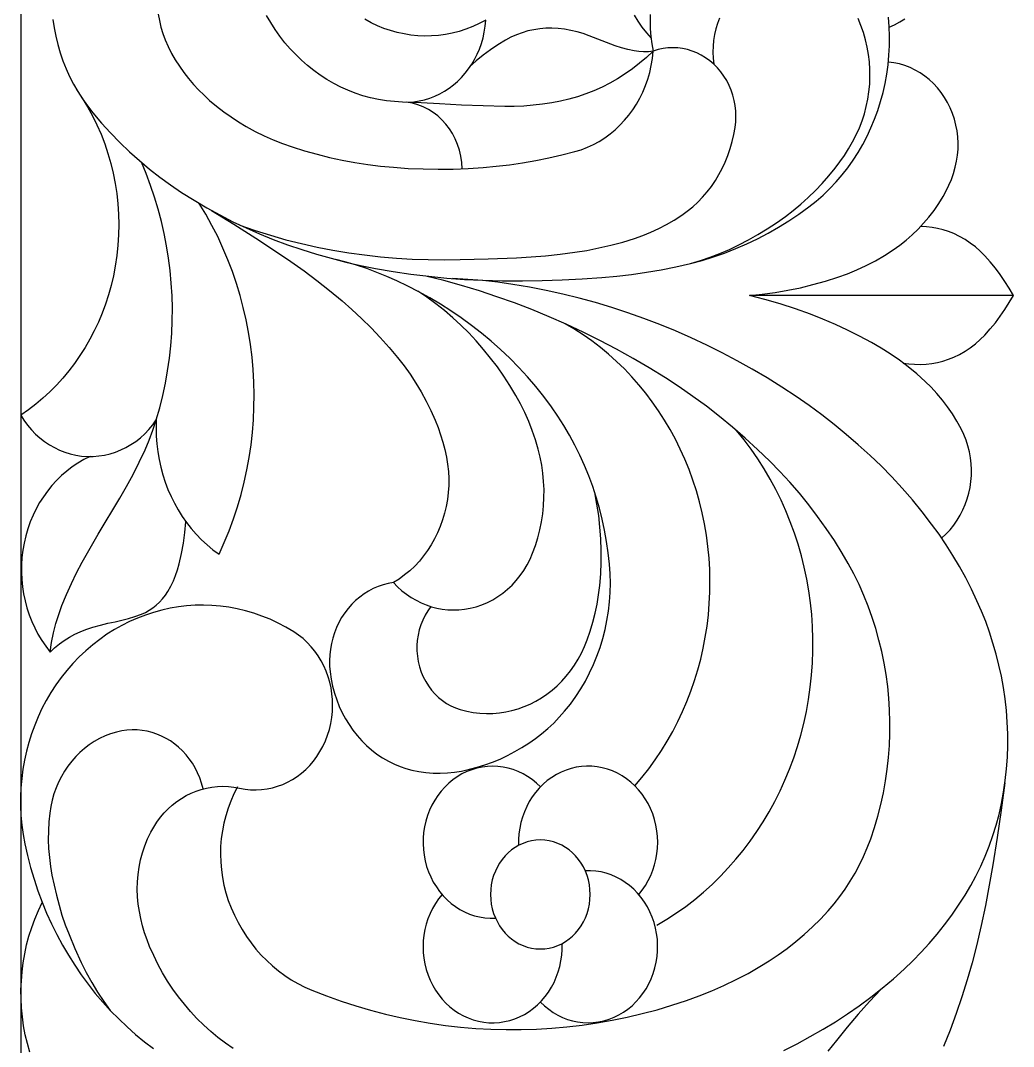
# Model space of a CAD drawing. Header units: millimetres. Extents: x 5940 to 9066, y 1327 to 3250.
# Drawn here: x 6726.5 to 6894.8, y 2067.8 to 2241.6 of the extents above; entities that cross this region are included whole.
import ezdxf

# ---------------------------------------------------------------- set-up
doc = ezdxf.new("R2010")
doc.units = ezdxf.units.MM
doc.layers.add('Default Layer', color=7, linetype='Continuous', lineweight=30)

msp = doc.modelspace()

# ---------------------------------------------------------------- linework, layer by layer
at = {"layer": 'Default Layer', "color": 18, "lineweight": 30, "true_color": 0x000000}
for points in [[(6749.81, 2242.72), (6750.01, 2241.61), (6750.27, 2240.51), (6750.6, 2239.43), (6751, 2238.36), (6751, 2238.36), (6751.52, 2237.2), (6752.09, 2236.06), (6752.72, 2234.96), (6753.4, 2233.9), (6753.4, 2233.9), (6754.15, 2232.83), (6754.95, 2231.8), (6755.79, 2230.81), (6756.67, 2229.86), (6757.59, 2228.95), (6758.54, 2228.09), (6758.54, 2228.09), (6759.72, 2227.11), (6760.92, 2226.17), (6762.16, 2225.28), (6763.42, 2224.44), (6764.71, 2223.64), (6764.71, 2223.64), (6766.23, 2222.83), (6767.77, 2222.08), (6769.33, 2221.4), (6770.91, 2220.77), (6772.52, 2220.22), (6772.52, 2220.22), (6774.62, 2219.56), (6776.74, 2218.97), (6778.87, 2218.44), (6781.02, 2217.98), (6783.17, 2217.57), (6785.33, 2217.23), (6787.5, 2216.96), (6789.68, 2216.75), (6789.68, 2216.75), (6792.21, 2216.57), (6794.74, 2216.47), (6797.27, 2216.43), (6799.81, 2216.46), (6802.34, 2216.55), (6804.87, 2216.72), (6804.87, 2216.72), (6807.11, 2216.92), (6809.36, 2217.19), (6811.59, 2217.51), (6813.82, 2217.9), (6816.03, 2218.34), (6818.24, 2218.85), (6820.43, 2219.41), (6820.43, 2219.41), (6821.52, 2219.74), (6822.56, 2220.15), (6823.58, 2220.62), (6824.56, 2221.15), (6825.5, 2221.75), (6826.41, 2222.41), (6827.27, 2223.13), (6828.09, 2223.9), (6828.86, 2224.72), (6829.58, 2225.59), (6830.26, 2226.51), (6830.88, 2227.47), (6831.45, 2228.47), (6831.96, 2229.51), (6832.41, 2230.59), (6832.81, 2231.7), (6833.14, 2232.84), (6833.4, 2234.01), (6833.6, 2235.21), (6833.74, 2236.43)], [(6731.95, 2241.79), (6732.17, 2240.36), (6732.45, 2238.95), (6732.79, 2237.55), (6733.2, 2236.16), (6733.67, 2234.8), (6734.2, 2233.45), (6734.8, 2232.13), (6735.46, 2230.84), (6736.18, 2229.57), (6736.97, 2228.34), (6737.82, 2227.15), (6738.73, 2225.99), (6738.73, 2225.99), (6740.22, 2224.26), (6741.75, 2222.58), (6743.33, 2220.96), (6744.96, 2219.4), (6746.64, 2217.9), (6748.36, 2216.46), (6750.12, 2215.08), (6751.92, 2213.76), (6753.77, 2212.51), (6753.77, 2212.51), (6755.9, 2211.17), (6758.06, 2209.89), (6760.25, 2208.68), (6762.48, 2207.54), (6764.73, 2206.47), (6767.01, 2205.47), (6769.32, 2204.54), (6769.32, 2204.54), (6771.74, 2203.64), (6774.19, 2202.81), (6776.65, 2202.04), (6779.12, 2201.33), (6781.62, 2200.7), (6784.12, 2200.12), (6786.64, 2199.62), (6786.64, 2199.62), (6789.65, 2199.1), (6792.66, 2198.65), (6795.69, 2198.28), (6798.72, 2197.98), (6801.76, 2197.76), (6804.8, 2197.62), (6804.8, 2197.62), (6808.17, 2197.54), (6811.54, 2197.52), (6814.91, 2197.56), (6818.28, 2197.67), (6821.65, 2197.84), (6825.02, 2198.07), (6825.02, 2198.07), (6827.54, 2198.31), (6830.06, 2198.6), (6832.57, 2198.96), (6835.07, 2199.39), (6837.57, 2199.88), (6840.05, 2200.43), (6840.05, 2200.43), (6842, 2200.96), (6843.92, 2201.56), (6845.83, 2202.23), (6847.71, 2202.97), (6849.57, 2203.78), (6851.4, 2204.66), (6853.2, 2205.6), (6854.97, 2206.61), (6856.71, 2207.69), (6858.42, 2208.84), (6860.09, 2210.05), (6860.09, 2210.05), (6861.33, 2211.02), (6862.51, 2212.05), (6863.64, 2213.14), (6864.71, 2214.27), (6865.73, 2215.46), (6866.69, 2216.69), (6867.6, 2217.96), (6868.45, 2219.28), (6869.23, 2220.63), (6869.96, 2222.02), (6870.63, 2223.44), (6871.23, 2224.89), (6871.78, 2226.38), (6872.26, 2227.88), (6872.67, 2229.42), (6873.02, 2230.97), (6873.31, 2232.54), (6873.53, 2234.13), (6873.68, 2235.73), (6873.76, 2237.34), (6873.77, 2238.95), (6873.72, 2240.58), (6873.59, 2242.21)], [(6833.2, 2242.67), (6833.18, 2241.44), (6833.22, 2240.19), (6833.32, 2238.94), (6833.5, 2237.69), (6833.74, 2236.43), (6833.74, 2236.43), (6832.6, 2235.38), (6831.42, 2234.39), (6830.21, 2233.45), (6828.97, 2232.58), (6827.69, 2231.77), (6826.38, 2231.03), (6825.04, 2230.35), (6823.68, 2229.73), (6822.29, 2229.18), (6820.87, 2228.7), (6819.44, 2228.29), (6817.99, 2227.94), (6816.52, 2227.67), (6816.52, 2227.67), (6814.94, 2227.44), (6813.36, 2227.26), (6811.77, 2227.14), (6810.18, 2227.08), (6808.59, 2227.07), (6808.59, 2227.07), (6804.89, 2227.15), (6801.2, 2227.29), (6797.51, 2227.51), (6797.51, 2227.51), (6794.38, 2227.7), (6791.24, 2227.81), (6791.24, 2227.81), (6789.86, 2227.88), (6788.49, 2228.03), (6787.14, 2228.24), (6785.82, 2228.53), (6784.51, 2228.89), (6783.23, 2229.31), (6781.98, 2229.8), (6780.76, 2230.35), (6779.56, 2230.96), (6778.4, 2231.64), (6777.27, 2232.37), (6776.17, 2233.15), (6775.11, 2234), (6774.09, 2234.89), (6773.12, 2235.84), (6772.18, 2236.83), (6771.28, 2237.87), (6770.43, 2238.96), (6769.63, 2240.1), (6768.88, 2241.27), (6768.18, 2242.49)], [(6805.35, 2241.7), (6804.24, 2241.11), (6803.12, 2240.6), (6801.98, 2240.16), (6800.83, 2239.79), (6799.66, 2239.49), (6798.5, 2239.26), (6797.32, 2239.1), (6796.15, 2239.01), (6794.97, 2238.99), (6793.8, 2239.04), (6792.64, 2239.16), (6791.48, 2239.35), (6790.33, 2239.6), (6789.2, 2239.92), (6788.08, 2240.3), (6786.99, 2240.75), (6785.91, 2241.26), (6784.86, 2241.84)], [(6792.18, 2227.78), (6793.13, 2227.85), (6794.06, 2227.99), (6794.96, 2228.2), (6795.85, 2228.47), (6796.7, 2228.81), (6797.54, 2229.2), (6798.34, 2229.65), (6799.11, 2230.15), (6799.85, 2230.71), (6800.55, 2231.32), (6801.21, 2231.98), (6801.83, 2232.68), (6802.41, 2233.42), (6802.95, 2234.21), (6803.43, 2235.04), (6803.87, 2235.9), (6804.26, 2236.79), (6804.59, 2237.72), (6804.87, 2238.68), (6805.09, 2239.66), (6805.25, 2240.67), (6805.35, 2241.7)], [(6830.5, 2242.52), (6831.13, 2241.49), (6831.81, 2240.5), (6832.56, 2239.54), (6833.36, 2238.63)], [(6840.05, 2200.43), (6841.73, 2200.94), (6843.38, 2201.51), (6845.02, 2202.14), (6846.63, 2202.84), (6848.23, 2203.6), (6848.23, 2203.6), (6849.86, 2204.46), (6851.47, 2205.37), (6853.06, 2206.34), (6854.61, 2207.36), (6856.14, 2208.44), (6856.14, 2208.44), (6857.46, 2209.45), (6858.75, 2210.52), (6860, 2211.63), (6861.2, 2212.8), (6862.37, 2214.02), (6863.49, 2215.29), (6864.57, 2216.6), (6864.57, 2216.6), (6865.37, 2217.66), (6866.13, 2218.76), (6866.84, 2219.89), (6867.51, 2221.06), (6868.13, 2222.26), (6868.13, 2222.26), (6868.66, 2223.42), (6869.12, 2224.61), (6869.51, 2225.83), (6869.84, 2227.06), (6870.1, 2228.3), (6870.29, 2229.55), (6870.41, 2230.82), (6870.46, 2232.08), (6870.45, 2233.35), (6870.37, 2234.61), (6870.21, 2235.87), (6870, 2237.12), (6869.71, 2238.36), (6869.36, 2239.58), (6868.93, 2240.78), (6868.44, 2241.96)], [(6844.96, 2242.05), (6844.62, 2241.13), (6844.34, 2240.19), (6844.12, 2239.23), (6843.96, 2238.25), (6843.87, 2237.26), (6843.84, 2236.25), (6843.88, 2235.24), (6843.98, 2234.23)], [(6873.72, 2240.5), (6874.64, 2240.91), (6875.53, 2241.39), (6876.38, 2241.93)], [(6763.66, 2206.97), (6766.24, 2206.07), (6768.84, 2205.24), (6771.46, 2204.49), (6774.1, 2203.82), (6776.76, 2203.23), (6779.42, 2202.71), (6782.11, 2202.27), (6782.11, 2202.27), (6784.8, 2201.91), (6787.49, 2201.61), (6790.19, 2201.38), (6792.89, 2201.21), (6795.6, 2201.11), (6798.31, 2201.09), (6801.02, 2201.12), (6801.02, 2201.12), (6805.77, 2201.27), (6810.53, 2201.44), (6810.53, 2201.44), (6813.01, 2201.57), (6815.48, 2201.76), (6817.95, 2202.02), (6820.42, 2202.35), (6820.42, 2202.35), (6822.47, 2202.68), (6824.51, 2203.08), (6826.53, 2203.55), (6828.55, 2204.09), (6830.54, 2204.7), (6830.54, 2204.7), (6831.94, 2205.19), (6833.32, 2205.75), (6834.67, 2206.37), (6835.99, 2207.06), (6837.29, 2207.81), (6838.55, 2208.63), (6838.55, 2208.63), (6839.5, 2209.31), (6840.41, 2210.05), (6841.27, 2210.85), (6842.09, 2211.69), (6842.86, 2212.58), (6843.58, 2213.52), (6844.25, 2214.49), (6844.87, 2215.51), (6845.43, 2216.56), (6845.94, 2217.65), (6846.39, 2218.77), (6846.79, 2219.92), (6847.12, 2221.1), (6847.4, 2222.3), (6847.61, 2223.52), (6847.61, 2223.52), (6847.71, 2224.45), (6847.74, 2225.38), (6847.7, 2226.29), (6847.6, 2227.2), (6847.44, 2228.09), (6847.21, 2228.97), (6846.92, 2229.82), (6846.58, 2230.64), (6846.17, 2231.44), (6845.7, 2232.2), (6845.19, 2232.92), (6844.61, 2233.6), (6843.98, 2234.23), (6843.98, 2234.23), (6843.31, 2234.81), (6842.61, 2235.32), (6841.87, 2235.77), (6841.11, 2236.14), (6840.33, 2236.46), (6839.53, 2236.7), (6838.71, 2236.87), (6837.89, 2236.98), (6837.06, 2237.01), (6836.22, 2236.98), (6835.39, 2236.87), (6834.56, 2236.69), (6833.74, 2236.43), (6833.74, 2236.43), (6832.92, 2236.33), (6832.1, 2236.3), (6831.28, 2236.35), (6830.47, 2236.47), (6830.47, 2236.47), (6829.4, 2236.71), (6828.34, 2237), (6827.29, 2237.35), (6827.29, 2237.35), (6825.08, 2238.17), (6822.88, 2239.02), (6822.88, 2239.02), (6821.85, 2239.4), (6820.81, 2239.71), (6819.75, 2239.96), (6818.69, 2240.14), (6817.61, 2240.27), (6816.53, 2240.32), (6816.53, 2240.32), (6815.51, 2240.31), (6814.49, 2240.23), (6813.48, 2240.07), (6812.49, 2239.85), (6811.51, 2239.56), (6810.54, 2239.21), (6809.6, 2238.78), (6808.68, 2238.29), (6808.68, 2238.29), (6807.39, 2237.51), (6806.13, 2236.66), (6804.9, 2235.76), (6803.71, 2234.8), (6802.57, 2233.78)], [(6882.6, 2153.93), (6883.35, 2154.62), (6884.04, 2155.35), (6884.67, 2156.13), (6885.24, 2156.95), (6885.75, 2157.81), (6886.21, 2158.7), (6886.6, 2159.62), (6886.94, 2160.56), (6887.21, 2161.53), (6887.42, 2162.51), (6887.56, 2163.5), (6887.64, 2164.51), (6887.66, 2165.52), (6887.61, 2166.53), (6887.5, 2167.54), (6887.32, 2168.55), (6887.07, 2169.55), (6886.76, 2170.53), (6886.38, 2171.49), (6885.92, 2172.44), (6885.92, 2172.44), (6885.21, 2173.72), (6884.44, 2174.97), (6883.61, 2176.17), (6882.73, 2177.32), (6881.8, 2178.43), (6880.82, 2179.48), (6879.79, 2180.48), (6879.79, 2180.48), (6878.38, 2181.73), (6876.93, 2182.92), (6875.44, 2184.05), (6873.9, 2185.12), (6872.34, 2186.12), (6870.74, 2187.06), (6870.74, 2187.06), (6868.71, 2188.15), (6866.66, 2189.17), (6864.59, 2190.13), (6862.49, 2191.02), (6860.36, 2191.85), (6860.36, 2191.85), (6857.81, 2192.75), (6855.23, 2193.59), (6852.64, 2194.35), (6850.02, 2195.04), (6850.02, 2195.04), (6852.2, 2195.25), (6854.37, 2195.54), (6856.53, 2195.91), (6858.67, 2196.35), (6860.8, 2196.87), (6862.92, 2197.46), (6865.02, 2198.13), (6865.02, 2198.13), (6866.65, 2198.72), (6868.25, 2199.38), (6869.83, 2200.12), (6871.38, 2200.92), (6872.9, 2201.8), (6874.38, 2202.75), (6874.38, 2202.75), (6875.5, 2203.54), (6876.58, 2204.39), (6877.62, 2205.29), (6878.61, 2206.25), (6879.56, 2207.27), (6880.46, 2208.33), (6881.32, 2209.45), (6882.12, 2210.61), (6882.87, 2211.82), (6882.87, 2211.82), (6883.38, 2212.75), (6883.84, 2213.72), (6884.25, 2214.71), (6884.61, 2215.73), (6884.91, 2216.77), (6884.91, 2216.77), (6885.14, 2217.78), (6885.29, 2218.81), (6885.38, 2219.84), (6885.39, 2220.87), (6885.34, 2221.89), (6885.22, 2222.91), (6885.03, 2223.91), (6884.77, 2224.9), (6884.45, 2225.87), (6884.06, 2226.81), (6883.61, 2227.72), (6883.09, 2228.6), (6883.09, 2228.6), (6882.52, 2229.44), (6881.89, 2230.22), (6881.22, 2230.94), (6880.5, 2231.61), (6879.74, 2232.22), (6878.95, 2232.76), (6878.12, 2233.24), (6877.26, 2233.65), (6876.37, 2233.99), (6875.46, 2234.26), (6874.53, 2234.45), (6873.58, 2234.58)], [(6735.99, 2229.91), (6736.95, 2228.48), (6737.85, 2227), (6738.68, 2225.49), (6739.44, 2223.93), (6740.13, 2222.35), (6740.75, 2220.73), (6741.3, 2219.09), (6741.79, 2217.42), (6742.19, 2215.74), (6742.53, 2214.03), (6742.79, 2212.3), (6742.99, 2210.57), (6743.1, 2208.82), (6743.14, 2207.06), (6743.11, 2205.3), (6743, 2203.54), (6742.82, 2201.78), (6742.55, 2200.02), (6742.55, 2200.02), (6742.23, 2198.37), (6741.85, 2196.74), (6741.4, 2195.14), (6740.89, 2193.57), (6740.31, 2192.03), (6739.68, 2190.52), (6738.99, 2189.04), (6738.23, 2187.61), (6737.43, 2186.21), (6736.56, 2184.85), (6735.65, 2183.53), (6734.68, 2182.26), (6733.65, 2181.03), (6732.58, 2179.86), (6731.46, 2178.73), (6730.29, 2177.66), (6729.08, 2176.64), (6727.82, 2175.68), (6726.51, 2174.77), (6726.51, 2174.77), (6727.07, 2173.89), (6727.68, 2173.06), (6728.34, 2172.28), (6729.03, 2171.56), (6729.78, 2170.9), (6730.55, 2170.29), (6731.37, 2169.74), (6732.22, 2169.26), (6733.09, 2168.84), (6733.99, 2168.48), (6734.92, 2168.2), (6735.87, 2167.98), (6736.83, 2167.83), (6737.81, 2167.76), (6737.81, 2167.76), (6738.79, 2167.76), (6739.76, 2167.84), (6740.71, 2167.99), (6741.65, 2168.21), (6742.58, 2168.49), (6743.47, 2168.85), (6744.35, 2169.27), (6745.19, 2169.76), (6746.01, 2170.31), (6746.79, 2170.92), (6747.53, 2171.59), (6748.23, 2172.32), (6748.89, 2173.1), (6749.5, 2173.94), (6749.5, 2173.94), (6749.46, 2172.58), (6749.49, 2171.22), (6749.58, 2169.87), (6749.74, 2168.54), (6749.96, 2167.23), (6750.25, 2165.93), (6750.59, 2164.66), (6751, 2163.41), (6751.46, 2162.18), (6751.99, 2160.99), (6752.56, 2159.82), (6753.2, 2158.69), (6753.89, 2157.6), (6754.63, 2156.55), (6755.42, 2155.54), (6756.27, 2154.57), (6757.16, 2153.65), (6758.1, 2152.78), (6759.09, 2151.96), (6760.13, 2151.19), (6760.13, 2151.19), (6761.02, 2153.17), (6761.84, 2155.17), (6762.59, 2157.19), (6763.27, 2159.24), (6763.87, 2161.3), (6764.4, 2163.38), (6764.85, 2165.48), (6765.24, 2167.59), (6765.55, 2169.7), (6765.79, 2171.83), (6765.96, 2173.95), (6766.05, 2176.09), (6766.08, 2178.22), (6766.03, 2180.35), (6765.91, 2182.48), (6765.72, 2184.6), (6765.46, 2186.72), (6765.12, 2188.82), (6764.72, 2190.91), (6764.24, 2192.99), (6763.69, 2195.04), (6763.08, 2197.08), (6762.39, 2199.1), (6761.63, 2201.1), (6760.8, 2203.06), (6759.9, 2205), (6758.93, 2206.91), (6757.89, 2208.79), (6756.78, 2210.63)], [(6731.49, 2134.62), (6731.74, 2136.25), (6732.07, 2137.85), (6732.48, 2139.43), (6732.96, 2140.99), (6733.51, 2142.52), (6733.51, 2142.52), (6734.28, 2144.39), (6735.11, 2146.23), (6735.99, 2148.04), (6736.93, 2149.82), (6736.93, 2149.82), (6738.27, 2152.21), (6739.65, 2154.57), (6739.65, 2154.57), (6743.3, 2160.68), (6743.3, 2160.68), (6744.46, 2162.67), (6745.56, 2164.7), (6746.6, 2166.77), (6747.59, 2168.87), (6747.59, 2168.87), (6748.3, 2170.53), (6748.93, 2172.22), (6749.5, 2173.94), (6749.5, 2173.94), (6750.08, 2176), (6750.6, 2178.08), (6751.04, 2180.17), (6751.42, 2182.28), (6751.72, 2184.39), (6751.95, 2186.5), (6752.11, 2188.63), (6752.2, 2190.75), (6752.22, 2192.88), (6752.16, 2195), (6752.04, 2197.12), (6751.85, 2199.24), (6751.58, 2201.34), (6751.25, 2203.44), (6750.84, 2205.52), (6750.37, 2207.59), (6749.83, 2209.65), (6749.21, 2211.68), (6748.53, 2213.69), (6747.78, 2215.68), (6746.96, 2217.65)], [(6758.87, 2209.43), (6762.62, 2207.11), (6766.36, 2204.75), (6770.06, 2202.33), (6770.06, 2202.33), (6772.32, 2200.8), (6774.54, 2199.22), (6776.72, 2197.58), (6778.87, 2195.88), (6780.99, 2194.12), (6780.99, 2194.12), (6782.66, 2192.65), (6784.3, 2191.12), (6785.89, 2189.54), (6787.44, 2187.91), (6788.94, 2186.23), (6790.4, 2184.5), (6790.4, 2184.5), (6791.48, 2183.11), (6792.51, 2181.68), (6793.48, 2180.2), (6794.39, 2178.68), (6795.24, 2177.12), (6796.04, 2175.52), (6796.77, 2173.88), (6796.77, 2173.88), (6797.25, 2172.67), (6797.68, 2171.44), (6798.06, 2170.2), (6798.39, 2168.93), (6798.67, 2167.65), (6798.67, 2167.65), (6798.87, 2166.43), (6799, 2165.22), (6799.06, 2164.01), (6799.05, 2162.81), (6798.98, 2161.62), (6798.83, 2160.44), (6798.63, 2159.27), (6798.36, 2158.13), (6798.03, 2157.01), (6797.63, 2155.91), (6797.18, 2154.84), (6796.67, 2153.8), (6796.11, 2152.8), (6795.48, 2151.83), (6794.81, 2150.91), (6794.08, 2150.02), (6793.3, 2149.19), (6792.46, 2148.4), (6791.58, 2147.67), (6790.65, 2146.99), (6789.68, 2146.37), (6789.68, 2146.37), (6788.8, 2146.22), (6787.93, 2146), (6787.09, 2145.71), (6786.27, 2145.36), (6785.47, 2144.94), (6784.71, 2144.47), (6783.98, 2143.93), (6783.28, 2143.34), (6782.62, 2142.7), (6782.01, 2142), (6781.44, 2141.25), (6781.44, 2141.25), (6780.91, 2140.45), (6780.45, 2139.63), (6780.04, 2138.77), (6779.69, 2137.88), (6779.4, 2136.98), (6779.17, 2136.05), (6779, 2135.1), (6778.9, 2134.15), (6778.85, 2133.18), (6778.87, 2132.21), (6778.95, 2131.24), (6778.95, 2131.24), (6779.13, 2130.02), (6779.38, 2128.83), (6779.69, 2127.66), (6780.07, 2126.52), (6780.51, 2125.41), (6781, 2124.34), (6781.56, 2123.31), (6782.17, 2122.31), (6782.83, 2121.36), (6783.55, 2120.45), (6784.31, 2119.59), (6785.13, 2118.79), (6785.99, 2118.03), (6786.89, 2117.33), (6787.84, 2116.69), (6788.83, 2116.12), (6789.85, 2115.6), (6789.85, 2115.6), (6790.82, 2115.2), (6791.8, 2114.86), (6792.8, 2114.6), (6792.8, 2114.6), (6794, 2114.36), (6795.2, 2114.19), (6796.41, 2114.1), (6797.62, 2114.08), (6798.83, 2114.13), (6800.04, 2114.26), (6801.24, 2114.45), (6801.24, 2114.45), (6802.57, 2114.74), (6803.89, 2115.08), (6805.19, 2115.48), (6805.19, 2115.48), (6806.49, 2115.94), (6807.77, 2116.48), (6809.02, 2117.08), (6809.02, 2117.08), (6810.25, 2117.74), (6811.45, 2118.44), (6812.63, 2119.18), (6812.63, 2119.18), (6813.74, 2119.95), (6814.81, 2120.77), (6815.85, 2121.64), (6816.85, 2122.57), (6817.8, 2123.56), (6818.71, 2124.59), (6818.71, 2124.59), (6819.68, 2125.8), (6820.59, 2127.06), (6821.44, 2128.36), (6822.22, 2129.7), (6822.94, 2131.08), (6823.6, 2132.49), (6824.19, 2133.93), (6824.71, 2135.41), (6825.17, 2136.91), (6825.56, 2138.43), (6825.88, 2139.97), (6826.13, 2141.53), (6826.31, 2143.11), (6826.42, 2144.69), (6826.46, 2146.29), (6826.42, 2147.89), (6826.31, 2149.5), (6826.31, 2149.5), (6826.1, 2151.44), (6825.82, 2153.36), (6825.48, 2155.27), (6825.07, 2157.15), (6824.6, 2159.02), (6824.06, 2160.87), (6823.46, 2162.69), (6822.8, 2164.48), (6822.07, 2166.25), (6821.29, 2167.98), (6820.44, 2169.69), (6819.54, 2171.36), (6818.58, 2172.99), (6817.56, 2174.58), (6816.48, 2176.14), (6816.48, 2176.14), (6815.17, 2177.89), (6813.81, 2179.6), (6812.4, 2181.25), (6810.93, 2182.85), (6809.42, 2184.39), (6807.86, 2185.87), (6806.25, 2187.3), (6804.6, 2188.66), (6804.6, 2188.66), (6802.92, 2189.97), (6801.19, 2191.22), (6799.44, 2192.42), (6797.66, 2193.56), (6795.84, 2194.64), (6794, 2195.67), (6792.13, 2196.63), (6790.24, 2197.54), (6790.24, 2197.54), (6788.56, 2198.27), (6786.87, 2198.95), (6785.16, 2199.58), (6783.43, 2200.15), (6781.69, 2200.67), (6779.94, 2201.13)], [(6894.78, 2195.04), (6894.08, 2196.25), (6893.34, 2197.43), (6892.54, 2198.57), (6891.71, 2199.68), (6890.83, 2200.74), (6889.91, 2201.76), (6889.91, 2201.76), (6889.14, 2202.54), (6888.32, 2203.26), (6887.47, 2203.91), (6886.57, 2204.51), (6885.64, 2205.04), (6884.68, 2205.51), (6884.68, 2205.51), (6883.78, 2205.86), (6882.86, 2206.16), (6881.93, 2206.39), (6880.98, 2206.57), (6880.03, 2206.68), (6879.07, 2206.73)], [(6763.27, 2111.76), (6762.66, 2110.58), (6762.13, 2109.37), (6761.66, 2108.13), (6761.27, 2106.87), (6760.94, 2105.59), (6760.69, 2104.3), (6760.51, 2102.99), (6760.4, 2101.67), (6760.37, 2100.35), (6760.41, 2099.03), (6760.52, 2097.71), (6760.7, 2096.4), (6760.95, 2095.09), (6761.28, 2093.8), (6761.69, 2092.53), (6762.16, 2091.28), (6762.16, 2091.28), (6762.73, 2090), (6763.35, 2088.77), (6764.03, 2087.58), (6764.77, 2086.43), (6765.55, 2085.33), (6766.39, 2084.27), (6767.28, 2083.27), (6768.21, 2082.32), (6769.19, 2081.42), (6770.21, 2080.58), (6771.27, 2079.8), (6772.36, 2079.08), (6773.5, 2078.42), (6774.67, 2077.83), (6775.87, 2077.3), (6775.87, 2077.3), (6778.33, 2076.34), (6780.81, 2075.46), (6783.3, 2074.65), (6785.8, 2073.92), (6788.32, 2073.26), (6790.85, 2072.67), (6793.39, 2072.16), (6795.94, 2071.72), (6798.5, 2071.35), (6801.07, 2071.06), (6803.64, 2070.84), (6806.21, 2070.7), (6808.78, 2070.63), (6811.36, 2070.63), (6813.94, 2070.71), (6816.51, 2070.86), (6819.08, 2071.09), (6821.65, 2071.39), (6824.21, 2071.76), (6826.77, 2072.21), (6829.31, 2072.74), (6831.85, 2073.34), (6834.37, 2074.01), (6836.88, 2074.75), (6839.38, 2075.58), (6839.38, 2075.58), (6841.52, 2076.35), (6843.63, 2077.2), (6845.71, 2078.12), (6847.77, 2079.11), (6849.8, 2080.17), (6851.8, 2081.3), (6851.8, 2081.3), (6853.38, 2082.27), (6854.92, 2083.3), (6856.43, 2084.4), (6857.9, 2085.56), (6859.33, 2086.77), (6860.72, 2088.04), (6862.06, 2089.37), (6863.36, 2090.76), (6863.36, 2090.76), (6864.38, 2091.94), (6865.35, 2093.18), (6866.27, 2094.45), (6867.13, 2095.77), (6867.94, 2097.14), (6868.69, 2098.54), (6869.38, 2099.97), (6870.01, 2101.45), (6870.58, 2102.95), (6870.58, 2102.95), (6871.23, 2104.88), (6871.8, 2106.83), (6872.31, 2108.8), (6872.74, 2110.78), (6873.1, 2112.77), (6873.39, 2114.76), (6873.61, 2116.77), (6873.76, 2118.78), (6873.84, 2120.78), (6873.85, 2122.79), (6873.79, 2124.8), (6873.66, 2126.8), (6873.46, 2128.79), (6873.2, 2130.78), (6872.86, 2132.75), (6872.46, 2134.71), (6871.98, 2136.65), (6871.44, 2138.58), (6870.83, 2140.48), (6870.16, 2142.37), (6869.41, 2144.22), (6868.6, 2146.05), (6867.72, 2147.86), (6866.78, 2149.63), (6865.77, 2151.36), (6865.77, 2151.36), (6864.43, 2153.49), (6863.03, 2155.57), (6861.58, 2157.6), (6860.07, 2159.58), (6858.5, 2161.51), (6856.88, 2163.38), (6855.2, 2165.2), (6853.48, 2166.96), (6853.48, 2166.96), (6851.42, 2168.95), (6849.31, 2170.87), (6847.16, 2172.73), (6844.97, 2174.53), (6842.73, 2176.27), (6840.46, 2177.94), (6838.14, 2179.54), (6835.78, 2181.08), (6835.78, 2181.08), (6833.06, 2182.77), (6830.3, 2184.38), (6827.52, 2185.93), (6824.7, 2187.41), (6821.85, 2188.82), (6818.98, 2190.16), (6816.08, 2191.43), (6813.16, 2192.63), (6810.21, 2193.76), (6807.24, 2194.82), (6804.25, 2195.8), (6801.24, 2196.72), (6798.21, 2197.56), (6795.16, 2198.33)], [(6855.86, 2067.11), (6858.1, 2068.25), (6860.32, 2069.44), (6862.51, 2070.69), (6862.51, 2070.69), (6864.59, 2071.95), (6866.63, 2073.28), (6868.64, 2074.68), (6870.61, 2076.14), (6872.54, 2077.66), (6874.42, 2079.25), (6876.26, 2080.9), (6876.26, 2080.9), (6877.72, 2082.29), (6879.14, 2083.74), (6880.51, 2085.24), (6881.83, 2086.78), (6883.1, 2088.38), (6884.32, 2090.02), (6885.49, 2091.71), (6886.61, 2093.44), (6886.61, 2093.44), (6887.55, 2095.03), (6888.43, 2096.65), (6889.25, 2098.32), (6890, 2100.01), (6890.68, 2101.74), (6891.3, 2103.5), (6891.85, 2105.29), (6892.33, 2107.11), (6892.74, 2108.94), (6892.74, 2108.94), (6893.1, 2110.89), (6893.39, 2112.85), (6893.61, 2114.81), (6893.75, 2116.79), (6893.82, 2118.76), (6893.82, 2120.74), (6893.74, 2122.72), (6893.6, 2124.69), (6893.38, 2126.66), (6893.08, 2128.62), (6893.08, 2128.62), (6892.73, 2130.52), (6892.32, 2132.41), (6891.85, 2134.28), (6891.31, 2136.13), (6890.72, 2137.96), (6890.07, 2139.77), (6889.37, 2141.55), (6888.6, 2143.3), (6888.6, 2143.3), (6887.67, 2145.27), (6886.68, 2147.21), (6885.63, 2149.1), (6884.53, 2150.96), (6883.38, 2152.79), (6882.17, 2154.57), (6880.91, 2156.3), (6880.91, 2156.3), (6879.31, 2158.38), (6877.65, 2160.41), (6875.93, 2162.38), (6874.16, 2164.29), (6872.34, 2166.14), (6870.47, 2167.94), (6870.47, 2167.94), (6868.48, 2169.74), (6866.45, 2171.48), (6864.38, 2173.17), (6862.28, 2174.8), (6860.13, 2176.37), (6857.95, 2177.89), (6857.95, 2177.89), (6855.5, 2179.51), (6853.01, 2181.06), (6850.5, 2182.55), (6847.95, 2183.97), (6845.38, 2185.33), (6842.78, 2186.63), (6840.16, 2187.86), (6837.51, 2189.02), (6834.84, 2190.11), (6832.15, 2191.14), (6829.43, 2192.1), (6826.7, 2193), (6823.95, 2193.82), (6821.17, 2194.58), (6818.39, 2195.27), (6815.58, 2195.88), (6812.76, 2196.43), (6809.93, 2196.91), (6809.93, 2196.91), (6807.39, 2197.27), (6804.84, 2197.55), (6802.28, 2197.76), (6799.72, 2197.9)], [(6789.68, 2146.37), (6790.38, 2145.66), (6791.12, 2145), (6791.89, 2144.4), (6792.69, 2143.86), (6793.52, 2143.38), (6794.37, 2142.95), (6795.24, 2142.59), (6796.14, 2142.3), (6797.05, 2142.06), (6797.97, 2141.89), (6798.91, 2141.78), (6799.85, 2141.75), (6800.79, 2141.77), (6801.74, 2141.87), (6802.69, 2142.03), (6802.69, 2142.03), (6803.69, 2142.28), (6804.66, 2142.61), (6805.61, 2143.01), (6806.52, 2143.47), (6807.4, 2144), (6808.24, 2144.6), (6809.04, 2145.26), (6809.8, 2145.97), (6810.51, 2146.74), (6811.18, 2147.57), (6811.79, 2148.44), (6812.35, 2149.37), (6812.85, 2150.34), (6813.28, 2151.36), (6813.28, 2151.36), (6813.76, 2152.65), (6814.17, 2153.97), (6814.51, 2155.31), (6814.78, 2156.67), (6814.99, 2158.03), (6815.13, 2159.4), (6815.2, 2160.78), (6815.21, 2162.16), (6815.15, 2163.54), (6815.02, 2164.92), (6814.82, 2166.29), (6814.55, 2167.66), (6814.22, 2169.01), (6814.22, 2169.01), (6813.75, 2170.6), (6813.21, 2172.16), (6812.61, 2173.7), (6811.95, 2175.2), (6811.22, 2176.67), (6810.43, 2178.11), (6810.43, 2178.11), (6809.44, 2179.76), (6808.4, 2181.36), (6807.3, 2182.92), (6806.16, 2184.43), (6804.97, 2185.9), (6803.73, 2187.32), (6802.44, 2188.69), (6801.11, 2190), (6799.74, 2191.27), (6798.32, 2192.47), (6796.87, 2193.63), (6795.37, 2194.73), (6793.84, 2195.76)], [(6876.08, 2183.59), (6877.05, 2183.45), (6878.02, 2183.37), (6878.99, 2183.36), (6879.96, 2183.4), (6880.93, 2183.51), (6881.88, 2183.69), (6882.83, 2183.92), (6883.77, 2184.22), (6884.68, 2184.58), (6884.68, 2184.58), (6885.65, 2185.05), (6886.58, 2185.58), (6887.47, 2186.18), (6888.33, 2186.84), (6889.15, 2187.56), (6889.92, 2188.33), (6889.92, 2188.33), (6890.84, 2189.36), (6891.72, 2190.42), (6892.55, 2191.52), (6893.34, 2192.66), (6894.08, 2193.83), (6894.78, 2195.04), (6894.78, 2195.04), (6872.4, 2195.04), (6872.4, 2195.04), (6850.02, 2195.04)], [(6830.58, 2111.95), (6831.8, 2113.38), (6832.97, 2114.85), (6834.07, 2116.37), (6835.11, 2117.93), (6836.1, 2119.52), (6837.03, 2121.15), (6837.89, 2122.82), (6838.69, 2124.52), (6839.44, 2126.25), (6840.11, 2128), (6840.73, 2129.79), (6841.28, 2131.59), (6841.77, 2133.42), (6842.2, 2135.27), (6842.55, 2137.14), (6842.85, 2139.02), (6843.07, 2140.92), (6843.23, 2142.83), (6843.32, 2144.75), (6843.34, 2146.67), (6843.3, 2148.6), (6843.18, 2150.53), (6842.99, 2152.47), (6842.74, 2154.4), (6842.74, 2154.4), (6842.41, 2156.32), (6842.02, 2158.22), (6841.56, 2160.09), (6841.03, 2161.93), (6840.44, 2163.75), (6839.79, 2165.53), (6839.08, 2167.28), (6838.3, 2168.99), (6837.47, 2170.67), (6836.58, 2172.31), (6835.63, 2173.92), (6834.63, 2175.47), (6833.57, 2176.99), (6832.46, 2178.46), (6831.3, 2179.88), (6830.09, 2181.26), (6828.83, 2182.58), (6827.52, 2183.85), (6826.16, 2185.07), (6824.76, 2186.23), (6823.31, 2187.34), (6821.82, 2188.38), (6820.28, 2189.37), (6818.71, 2190.29)], [(6834.35, 2088.35), (6836.02, 2089.34), (6837.65, 2090.4), (6839.24, 2091.52), (6840.77, 2092.7), (6842.27, 2093.95), (6843.71, 2095.25), (6845.1, 2096.61), (6846.45, 2098.02), (6847.74, 2099.49), (6848.98, 2101), (6850.16, 2102.57), (6851.29, 2104.18), (6852.36, 2105.84), (6853.37, 2107.55), (6854.33, 2109.29), (6855.22, 2111.08), (6856.05, 2112.9), (6856.82, 2114.76), (6857.53, 2116.66), (6858.17, 2118.59), (6858.74, 2120.55), (6859.25, 2122.53), (6859.69, 2124.55), (6860.05, 2126.59), (6860.05, 2126.59), (6860.35, 2128.65), (6860.57, 2130.71), (6860.71, 2132.76), (6860.79, 2134.82), (6860.79, 2136.87), (6860.72, 2138.92), (6860.58, 2140.95), (6860.37, 2142.98), (6860.08, 2144.99), (6859.73, 2146.99), (6859.31, 2148.97), (6858.83, 2150.93), (6858.27, 2152.87), (6857.65, 2154.78), (6856.96, 2156.67), (6856.2, 2158.53), (6855.38, 2160.36), (6854.5, 2162.16), (6853.55, 2163.92), (6852.54, 2165.65), (6851.46, 2167.34), (6850.32, 2168.98), (6849.12, 2170.59), (6847.86, 2172.15)], [(6738.27, 2167.75), (6737.22, 2167.23), (6736.21, 2166.64), (6735.24, 2165.99), (6734.32, 2165.28), (6733.43, 2164.51), (6732.59, 2163.69), (6731.8, 2162.82), (6731.05, 2161.9), (6730.36, 2160.94), (6729.72, 2159.93), (6729.13, 2158.88), (6728.6, 2157.79), (6728.13, 2156.66), (6727.72, 2155.5), (6727.37, 2154.31), (6727.08, 2153.09), (6727.08, 2153.09), (6726.87, 2151.86), (6726.72, 2150.62), (6726.64, 2149.38), (6726.63, 2148.14), (6726.68, 2146.91), (6726.8, 2145.68), (6726.99, 2144.47), (6727.24, 2143.27), (6727.56, 2142.1), (6727.94, 2140.94), (6728.38, 2139.81), (6728.88, 2138.7), (6729.44, 2137.63), (6730.07, 2136.59), (6730.75, 2135.59), (6731.49, 2134.62), (6731.49, 2134.62), (6732.26, 2135.33), (6733.06, 2135.99), (6733.9, 2136.59), (6734.76, 2137.14), (6735.66, 2137.63), (6736.58, 2138.06), (6737.53, 2138.43), (6737.53, 2138.43), (6738.76, 2138.83), (6740.01, 2139.19), (6741.26, 2139.49), (6742.52, 2139.75), (6742.52, 2139.75), (6743.65, 2139.99), (6744.77, 2140.28), (6745.88, 2140.63), (6746.97, 2141.03), (6746.97, 2141.03), (6747.64, 2141.33), (6748.29, 2141.69), (6748.91, 2142.1), (6749.49, 2142.57), (6750.05, 2143.08), (6750.56, 2143.64), (6751.03, 2144.24), (6751.46, 2144.89), (6751.46, 2144.89), (6751.95, 2145.76), (6752.39, 2146.66), (6752.77, 2147.6), (6753.1, 2148.56), (6753.36, 2149.54), (6753.36, 2149.54), (6753.75, 2151.31), (6754.08, 2153.09), (6754.33, 2154.89), (6754.52, 2156.7)], [(6796.01, 2142.33), (6795.5, 2141.61), (6795.04, 2140.84), (6794.65, 2140.04), (6794.32, 2139.21), (6794.06, 2138.35), (6793.86, 2137.48), (6793.73, 2136.59), (6793.67, 2135.7), (6793.67, 2134.79), (6793.75, 2133.89), (6793.9, 2132.99), (6794.11, 2132.1), (6794.11, 2132.1), (6794.4, 2131.23), (6794.75, 2130.4), (6795.16, 2129.61), (6795.62, 2128.86), (6796.14, 2128.16), (6796.71, 2127.51), (6797.33, 2126.92), (6797.99, 2126.38), (6798.69, 2125.9), (6799.43, 2125.49), (6800.2, 2125.14), (6801.01, 2124.87), (6801.01, 2124.87), (6802.12, 2124.58), (6803.23, 2124.37), (6804.34, 2124.25), (6805.45, 2124.19), (6806.55, 2124.21), (6807.64, 2124.3), (6808.72, 2124.47), (6809.78, 2124.7), (6810.83, 2125), (6811.85, 2125.37), (6812.85, 2125.8), (6813.83, 2126.3), (6814.78, 2126.85), (6815.69, 2127.47), (6816.58, 2128.15), (6817.42, 2128.89), (6818.23, 2129.68), (6818.99, 2130.52), (6819.71, 2131.42), (6820.39, 2132.38), (6821.01, 2133.38), (6821.58, 2134.43), (6822.1, 2135.53), (6822.55, 2136.67), (6822.55, 2136.67), (6823.06, 2138.16), (6823.51, 2139.67), (6823.89, 2141.2), (6824.21, 2142.75), (6824.47, 2144.31), (6824.66, 2145.89), (6824.66, 2145.89), (6824.82, 2147.86), (6824.9, 2149.84), (6824.91, 2151.82), (6824.84, 2153.79), (6824.7, 2155.77), (6824.48, 2157.73), (6824.19, 2159.68), (6823.82, 2161.63)], [(6762.51, 2067.46), (6761.2, 2068.36), (6759.93, 2069.32), (6758.71, 2070.33), (6757.53, 2071.4), (6756.39, 2072.53), (6755.3, 2073.7), (6754.25, 2074.92), (6753.26, 2076.19), (6752.31, 2077.51), (6751.41, 2078.87), (6750.57, 2080.27), (6749.78, 2081.71), (6749.05, 2083.19), (6748.37, 2084.71), (6748.37, 2084.71), (6747.92, 2085.86), (6747.52, 2087.04), (6747.17, 2088.23), (6746.87, 2089.44), (6746.63, 2090.66), (6746.44, 2091.9), (6746.44, 2091.9), (6746.32, 2093.16), (6746.27, 2094.42), (6746.3, 2095.68), (6746.4, 2096.93), (6746.58, 2098.18), (6746.83, 2099.4), (6747.15, 2100.61), (6747.55, 2101.79), (6748.02, 2102.95), (6748.55, 2104.07), (6748.55, 2104.07), (6749.05, 2104.96), (6749.6, 2105.81), (6750.19, 2106.61), (6750.82, 2107.35), (6751.5, 2108.05), (6752.21, 2108.69), (6752.96, 2109.27), (6753.74, 2109.8), (6754.54, 2110.28), (6755.38, 2110.69), (6756.24, 2111.05), (6757.11, 2111.34), (6758.01, 2111.57), (6758.92, 2111.73), (6759.84, 2111.83), (6760.77, 2111.87), (6761.71, 2111.83), (6762.65, 2111.73), (6763.59, 2111.55), (6763.59, 2111.55), (6764.54, 2111.37), (6765.48, 2111.28), (6766.42, 2111.25), (6767.35, 2111.3), (6768.27, 2111.42), (6769.17, 2111.61), (6770.06, 2111.86), (6770.92, 2112.19), (6771.76, 2112.57), (6772.57, 2113.02), (6773.35, 2113.53), (6774.1, 2114.1), (6774.82, 2114.72), (6775.49, 2115.4), (6776.12, 2116.13), (6776.7, 2116.91), (6777.24, 2117.74), (6777.73, 2118.62), (6778.16, 2119.54), (6778.53, 2120.51), (6778.53, 2120.51), (6778.84, 2121.51), (6779.08, 2122.51), (6779.25, 2123.52), (6779.35, 2124.53), (6779.38, 2125.54), (6779.36, 2126.55), (6779.26, 2127.54), (6779.11, 2128.53), (6778.89, 2129.49), (6778.61, 2130.44), (6778.28, 2131.37), (6777.88, 2132.26), (6777.43, 2133.13), (6776.93, 2133.96), (6776.36, 2134.76), (6775.75, 2135.51), (6775.08, 2136.22), (6774.37, 2136.89), (6773.6, 2137.5), (6772.78, 2138.05), (6772.78, 2138.05), (6771.47, 2138.83), (6770.13, 2139.53), (6768.77, 2140.16), (6767.4, 2140.72), (6766.01, 2141.2), (6764.61, 2141.61), (6763.2, 2141.94), (6761.78, 2142.21), (6760.35, 2142.4), (6758.92, 2142.51), (6757.5, 2142.56), (6756.07, 2142.53), (6754.64, 2142.43), (6753.23, 2142.27), (6751.82, 2142.03), (6750.42, 2141.72), (6749.03, 2141.34), (6747.67, 2140.89), (6746.31, 2140.37), (6744.98, 2139.79), (6743.67, 2139.13), (6742.39, 2138.41), (6741.13, 2137.62), (6739.91, 2136.76), (6738.71, 2135.83), (6737.55, 2134.84), (6736.42, 2133.78), (6735.34, 2132.65), (6735.34, 2132.65), (6734.32, 2131.49), (6733.36, 2130.29), (6732.46, 2129.04), (6731.62, 2127.74), (6730.84, 2126.42), (6730.12, 2125.05), (6729.47, 2123.65), (6728.88, 2122.23), (6728.35, 2120.77), (6727.88, 2119.29), (6727.48, 2117.79), (6727.15, 2116.27), (6726.88, 2114.74), (6726.68, 2113.18), (6726.54, 2111.62), (6726.48, 2110.05), (6726.48, 2108.47), (6726.56, 2106.89), (6726.7, 2105.3), (6726.92, 2103.72), (6727.21, 2102.14), (6727.21, 2102.14), (6727.66, 2100.11), (6728.18, 2098.1), (6728.77, 2096.12), (6729.42, 2094.17), (6730.13, 2092.25), (6730.91, 2090.37), (6731.74, 2088.53), (6732.64, 2086.73), (6733.59, 2084.96), (6734.59, 2083.24), (6735.66, 2081.55), (6736.77, 2079.91), (6737.94, 2078.32), (6739.16, 2076.78), (6740.43, 2075.28), (6741.75, 2073.83), (6743.12, 2072.44), (6744.53, 2071.1), (6745.99, 2069.81), (6747.49, 2068.58), (6749.04, 2067.41)], [(6757.44, 2111.43), (6757.18, 2112.38), (6756.87, 2113.28), (6756.5, 2114.15), (6756.08, 2114.99), (6755.61, 2115.78), (6755.09, 2116.52), (6754.53, 2117.22), (6753.92, 2117.88), (6753.28, 2118.48), (6752.61, 2119.03), (6751.9, 2119.54), (6751.16, 2119.98), (6750.39, 2120.37), (6749.6, 2120.71), (6748.79, 2120.98), (6747.96, 2121.19), (6747.12, 2121.34), (6746.26, 2121.42), (6745.39, 2121.44), (6744.51, 2121.38), (6743.63, 2121.26), (6742.75, 2121.06), (6742.75, 2121.06), (6741.76, 2120.76), (6740.81, 2120.39), (6739.88, 2119.96), (6738.99, 2119.46), (6738.14, 2118.9), (6737.33, 2118.28), (6736.56, 2117.61), (6735.83, 2116.89), (6735.15, 2116.11), (6734.51, 2115.29), (6733.93, 2114.42), (6733.4, 2113.51), (6732.92, 2112.57), (6732.5, 2111.58), (6732.14, 2110.56), (6731.84, 2109.51), (6731.6, 2108.44), (6731.43, 2107.33), (6731.43, 2107.33), (6731.28, 2105.83), (6731.2, 2104.32), (6731.19, 2102.81), (6731.24, 2101.3), (6731.37, 2099.79), (6731.56, 2098.29), (6731.81, 2096.8), (6731.81, 2096.8), (6732.17, 2095.1), (6732.57, 2093.42), (6733.01, 2091.74), (6733.01, 2091.74), (6733.51, 2090.05), (6734.07, 2088.39), (6734.7, 2086.75), (6734.7, 2086.75), (6735.71, 2084.36), (6736.78, 2082.01), (6736.78, 2082.01), (6737.63, 2080.3), (6738.55, 2078.63), (6739.54, 2077), (6740.58, 2075.42), (6741.69, 2073.89)], [(6814.59, 2111.75), (6813.91, 2112.41), (6813.19, 2113), (6812.43, 2113.52), (6811.65, 2113.98), (6810.84, 2114.37), (6810, 2114.69), (6809.15, 2114.94), (6808.28, 2115.13), (6807.4, 2115.24), (6806.51, 2115.27), (6805.62, 2115.24), (6804.72, 2115.13), (6803.83, 2114.94), (6803.83, 2114.94), (6802.96, 2114.68), (6802.11, 2114.35), (6801.29, 2113.95), (6800.51, 2113.49), (6799.76, 2112.96), (6799.06, 2112.38), (6798.39, 2111.74), (6797.77, 2111.05), (6797.2, 2110.31), (6796.68, 2109.52), (6796.22, 2108.69), (6795.81, 2107.81), (6795.46, 2106.89), (6795.46, 2106.89), (6795.17, 2105.95), (6794.95, 2105), (6794.81, 2104.03), (6794.73, 2103.06), (6794.71, 2102.09), (6794.77, 2101.13), (6794.89, 2100.17), (6795.07, 2099.22), (6795.32, 2098.29), (6795.63, 2097.38), (6796.01, 2096.5), (6796.45, 2095.64), (6796.96, 2094.81), (6796.96, 2094.81), (6797.52, 2094.03), (6798.12, 2093.31), (6798.78, 2092.64), (6799.47, 2092.03), (6800.2, 2091.49), (6800.97, 2091), (6801.76, 2090.58), (6802.59, 2090.22), (6803.44, 2089.94), (6804.3, 2089.72), (6805.19, 2089.57), (6806.08, 2089.5), (6806.99, 2089.5)], [(6831.26, 2093.53), (6831.85, 2094.28), (6832.39, 2095.07), (6832.87, 2095.89), (6833.29, 2096.75), (6833.65, 2097.64), (6833.94, 2098.55), (6834.17, 2099.48), (6834.34, 2100.43), (6834.44, 2101.4), (6834.48, 2102.37), (6834.44, 2103.35), (6834.34, 2104.32), (6834.17, 2105.3), (6834.17, 2105.3), (6833.93, 2106.26), (6833.63, 2107.18), (6833.26, 2108.08), (6832.84, 2108.93), (6832.36, 2109.75), (6831.83, 2110.52), (6831.25, 2111.25), (6830.61, 2111.92), (6829.93, 2112.55), (6829.21, 2113.12), (6828.45, 2113.63), (6827.65, 2114.08), (6826.81, 2114.46), (6826.81, 2114.46), (6825.95, 2114.77), (6825.08, 2115.01), (6824.2, 2115.17), (6823.31, 2115.26), (6822.42, 2115.27), (6821.54, 2115.21), (6820.66, 2115.08), (6819.8, 2114.88), (6818.95, 2114.61), (6818.11, 2114.26), (6817.3, 2113.85), (6816.52, 2113.37), (6815.76, 2112.82), (6815.76, 2112.82), (6815.05, 2112.2), (6814.39, 2111.54), (6813.78, 2110.83), (6813.22, 2110.07), (6812.72, 2109.27), (6812.28, 2108.43), (6811.89, 2107.56), (6811.57, 2106.66), (6811.3, 2105.73), (6811.1, 2104.78), (6810.97, 2103.82), (6810.91, 2102.84), (6810.91, 2101.84)], [(6893.34, 2112.44), (6892.69, 2107.81), (6892.01, 2103.19), (6891.28, 2098.57), (6891.28, 2098.57), (6890.69, 2095.11), (6890.03, 2091.67), (6889.3, 2088.25), (6888.51, 2084.84), (6888.51, 2084.84), (6887.76, 2081.93), (6886.94, 2079.05), (6886.05, 2076.19), (6885.08, 2073.35), (6884.05, 2070.55), (6882.95, 2067.77)], [(6814.59, 2102.77), (6813.82, 2102.73), (6813.07, 2102.62), (6812.35, 2102.44), (6811.65, 2102.19), (6810.97, 2101.88), (6810.33, 2101.51), (6809.72, 2101.08), (6809.15, 2100.6), (6808.62, 2100.06), (6808.13, 2099.48), (6807.69, 2098.86), (6807.3, 2098.19), (6806.96, 2097.49), (6806.67, 2096.76), (6806.45, 2095.99), (6806.28, 2095.19), (6806.18, 2094.37), (6806.15, 2093.53), (6806.15, 2093.53), (6806.18, 2092.69), (6806.28, 2091.87), (6806.45, 2091.08), (6806.67, 2090.31), (6806.96, 2089.57), (6807.3, 2088.87), (6807.69, 2088.21), (6808.13, 2087.58), (6808.62, 2087), (6809.15, 2086.47), (6809.72, 2085.99), (6810.33, 2085.56), (6810.97, 2085.19), (6811.65, 2084.87), (6812.35, 2084.63), (6813.07, 2084.45), (6813.82, 2084.33), (6814.59, 2084.3), (6814.59, 2084.3), (6815.36, 2084.33), (6816.11, 2084.45), (6816.84, 2084.63), (6817.54, 2084.87), (6818.21, 2085.19), (6818.86, 2085.56), (6819.46, 2085.99), (6820.03, 2086.47), (6820.56, 2087), (6821.05, 2087.58), (6821.49, 2088.21), (6821.89, 2088.87), (6822.23, 2089.57), (6822.51, 2090.31), (6822.74, 2091.08), (6822.9, 2091.87), (6823, 2092.69), (6823.04, 2093.53), (6823.04, 2093.53), (6823, 2094.37), (6822.9, 2095.19), (6822.74, 2095.99), (6822.51, 2096.76), (6822.23, 2097.49), (6821.89, 2098.19), (6821.49, 2098.86), (6821.05, 2099.48), (6820.56, 2100.06), (6820.03, 2100.6), (6819.46, 2101.08), (6818.86, 2101.51), (6818.21, 2101.88), (6817.54, 2102.19), (6816.84, 2102.44), (6816.11, 2102.62), (6815.36, 2102.73), (6814.59, 2102.77)], [(6814.59, 2075.31), (6815.28, 2074.66), (6816, 2074.07), (6816.75, 2073.54), (6817.54, 2073.09), (6818.35, 2072.7), (6819.18, 2072.37), (6820.04, 2072.12), (6820.91, 2071.94), (6821.79, 2071.83), (6822.68, 2071.79), (6823.57, 2071.83), (6824.46, 2071.94), (6825.35, 2072.13), (6825.35, 2072.13), (6826.23, 2072.39), (6827.08, 2072.72), (6827.89, 2073.12), (6828.68, 2073.58), (6829.42, 2074.1), (6830.13, 2074.68), (6830.79, 2075.32), (6831.41, 2076.01), (6831.98, 2076.76), (6832.5, 2077.55), (6832.97, 2078.38), (6833.38, 2079.26), (6833.73, 2080.17), (6833.73, 2080.17), (6834.01, 2081.11), (6834.23, 2082.07), (6834.38, 2083.03), (6834.46, 2084), (6834.47, 2084.97), (6834.42, 2085.94), (6834.3, 2086.9), (6834.12, 2087.84), (6833.87, 2088.77), (6833.55, 2089.68), (6833.17, 2090.57), (6832.73, 2091.43), (6832.23, 2092.25), (6832.23, 2092.25), (6831.67, 2093.03), (6831.06, 2093.76), (6830.41, 2094.42), (6829.71, 2095.03), (6828.98, 2095.58), (6828.22, 2096.07), (6827.42, 2096.49), (6826.6, 2096.84), (6825.75, 2097.13), (6824.88, 2097.35), (6824, 2097.49), (6823.1, 2097.56), (6822.19, 2097.56)], [(6797.93, 2093.53), (6797.33, 2092.79), (6796.79, 2092), (6796.31, 2091.17), (6795.89, 2090.31), (6795.54, 2089.43), (6795.24, 2088.51), (6795.01, 2087.58), (6794.85, 2086.63), (6794.74, 2085.67), (6794.71, 2084.69), (6794.74, 2083.72), (6794.84, 2082.74), (6795.02, 2081.77), (6795.02, 2081.77), (6795.25, 2080.81), (6795.56, 2079.88), (6795.92, 2078.99), (6796.34, 2078.13), (6796.82, 2077.32), (6797.36, 2076.54), (6797.94, 2075.82), (6798.57, 2075.14), (6799.25, 2074.52), (6799.97, 2073.95), (6800.73, 2073.44), (6801.54, 2072.99), (6802.37, 2072.61), (6802.37, 2072.61), (6803.23, 2072.3), (6804.11, 2072.06), (6804.99, 2071.9), (6805.88, 2071.81), (6806.76, 2071.79), (6807.65, 2071.85), (6808.52, 2071.98), (6809.39, 2072.18), (6810.24, 2072.46), (6811.07, 2072.8), (6811.88, 2073.21), (6812.67, 2073.7), (6813.42, 2074.25), (6813.42, 2074.25), (6814.13, 2074.86), (6814.8, 2075.53), (6815.41, 2076.24), (6815.96, 2077), (6816.47, 2077.8), (6816.91, 2078.64), (6817.29, 2079.51), (6817.62, 2080.41), (6817.88, 2081.33), (6818.08, 2082.28), (6818.21, 2083.25), (6818.28, 2084.23), (6818.28, 2085.22)], [(6728.06, 2066.79), (6727.64, 2068.27), (6727.29, 2069.77), (6727.01, 2071.28), (6726.79, 2072.8), (6726.65, 2074.33), (6726.57, 2075.86), (6726.56, 2077.39), (6726.62, 2078.92), (6726.74, 2080.45), (6726.93, 2081.97), (6727.19, 2083.48), (6727.52, 2084.98), (6727.91, 2086.46), (6728.37, 2087.93), (6728.9, 2089.37), (6729.5, 2090.8), (6730.16, 2092.19)], [(6872.33, 2077.49), (6870.37, 2075.39), (6868.45, 2073.25), (6866.59, 2071.05), (6864.76, 2068.81), (6864.76, 2068.81), (6863.34, 2066.96)]]:
    msp.add_lwpolyline(points, dxfattribs=at)
msp.add_polyline3d([(6726.51, 3072.11, 0), (6726.51, 2275.2, 0), (6726.51, 1478.3, 0)], dxfattribs=at)
msp.add_open_spline([(6801.33, 2216.5), (6801.24, 2222.31), (6797.2, 2227.15), (6791.92, 2227.79)], degree=3, dxfattribs=at)

doc.saveas('drawing.dxf')
